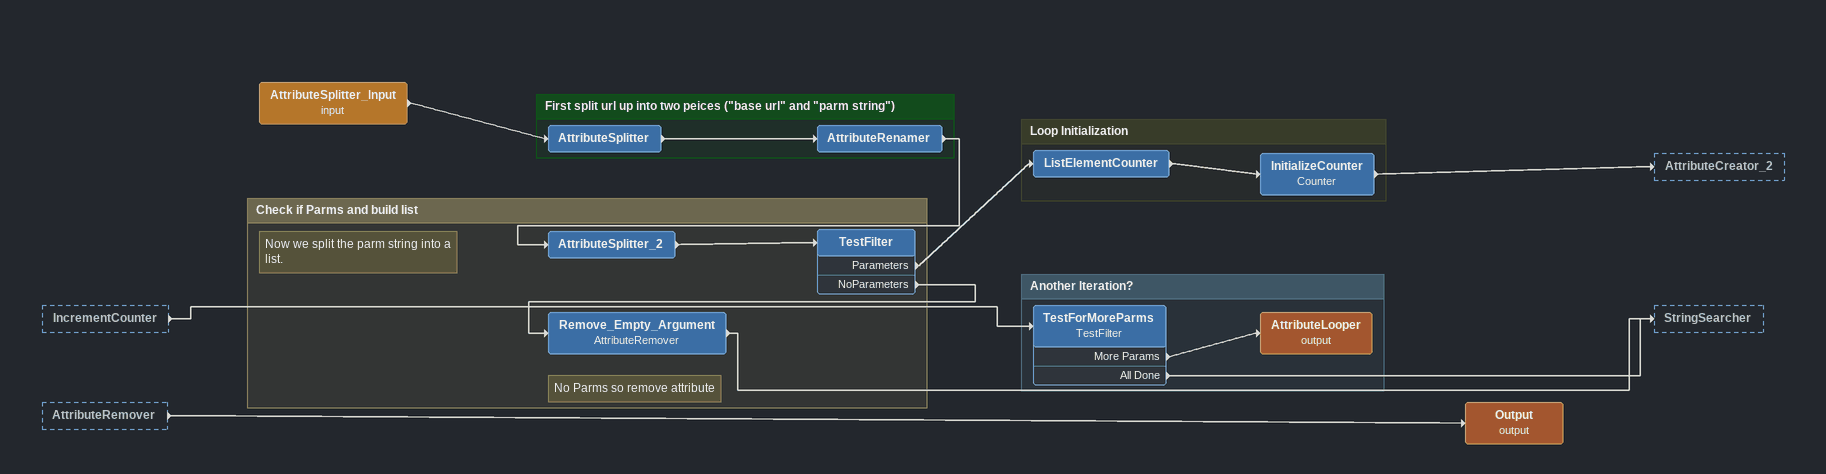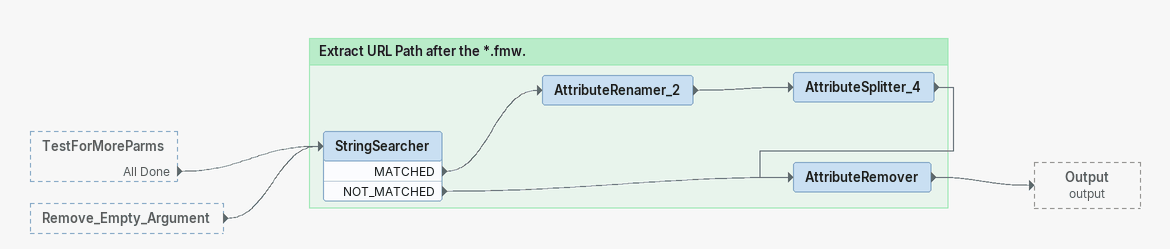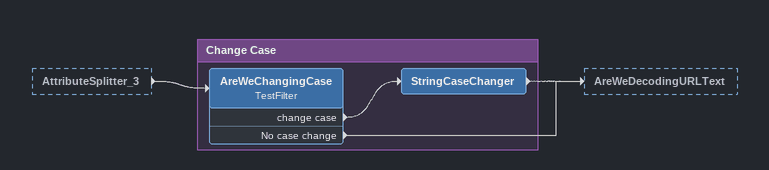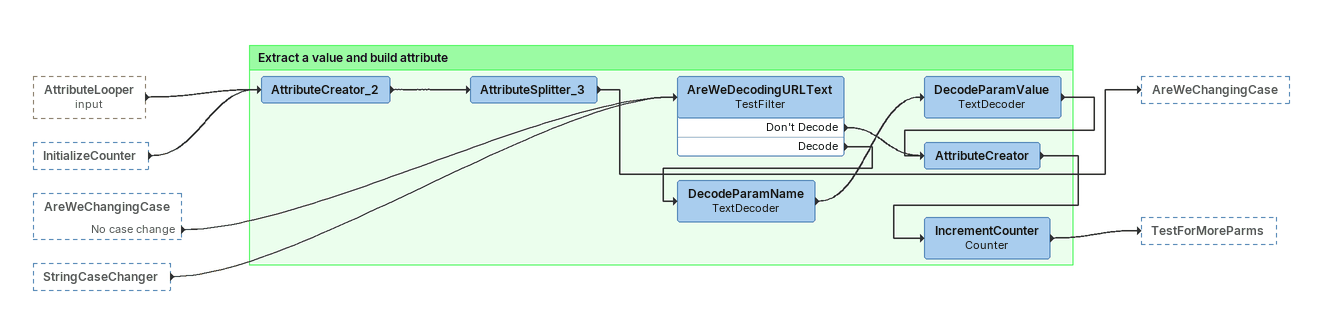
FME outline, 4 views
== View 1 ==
IncrementCounter [outside]
    -> TestForMoreParms
AttributeRemover [outside]
    -> Output (output)
AttributeSplitter_Input (input)
    -> AttributeSplitter
Output (output)

Bookmark: First split url up into two peices ("base url" and "parm string")
AttributeSplitter
    -> AttributeRenamer
AttributeRenamer
    -> AttributeSplitter_2

Bookmark: Check if Parms and build list
Note: Now we split the parm string into a list.
AttributeSplitter_2
    -> TestFilter
TestFilter
    Parameters -> ListElementCounter
    NoParameters -> Remove_Empty_Argument
Note: No Parms so remove attribute
Remove_Empty_Argument: AttributeRemover
    -> StringSearcher

Bookmark: Loop Initialization
ListElementCounter
    -> InitializeCounter
InitializeCounter: Counter
    -> AttributeCreator_2

Bookmark: Another Iteration?
TestForMoreParms: TestFilter
    More Params -> AttributeLooper (output)
    All Done -> StringSearcher
AttributeLooper (output)

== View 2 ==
TestForMoreParms [outside]
    All Done -> StringSearcher
Remove_Empty_Argument [outside]
    -> StringSearcher

Bookmark: Extract URL Path after the *.fmw.
StringSearcher
    MATCHED -> AttributeRenamer_2
    NOT_MATCHED -> AttributeRemover
AttributeRenamer_2
    -> AttributeSplitter_4
AttributeSplitter_4
    -> AttributeRemover
AttributeRemover
    -> Output (output)

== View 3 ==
AttributeSplitter_3 [outside]
    -> AreWeChangingCase

Bookmark: Change Case
AreWeChangingCase: TestFilter
    change case -> StringCaseChanger
    No case change -> AreWeDecodingURLText
StringCaseChanger
    -> AreWeDecodingURLText

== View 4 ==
AttributeLooper (input) [outside]
    -> AttributeCreator_2
InitializeCounter [outside]
    -> AttributeCreator_2
AreWeChangingCase [outside]
    No case change -> AreWeDecodingURLText
StringCaseChanger [outside]
    -> AreWeDecodingURLText

Bookmark: Extract a value and build attribute
AttributeCreator_2
    -> AttributeSplitter_3
AttributeSplitter_3
    -> AreWeChangingCase
AreWeDecodingURLText: TestFilter
    Don't Decode -> AttributeCreator
    Decode -> DecodeParamName
DecodeParamName: TextDecoder
    -> DecodeParamValue
DecodeParamValue: TextDecoder
    -> AttributeCreator
AttributeCreator
    -> IncrementCounter
IncrementCounter: Counter
    -> TestForMoreParms
